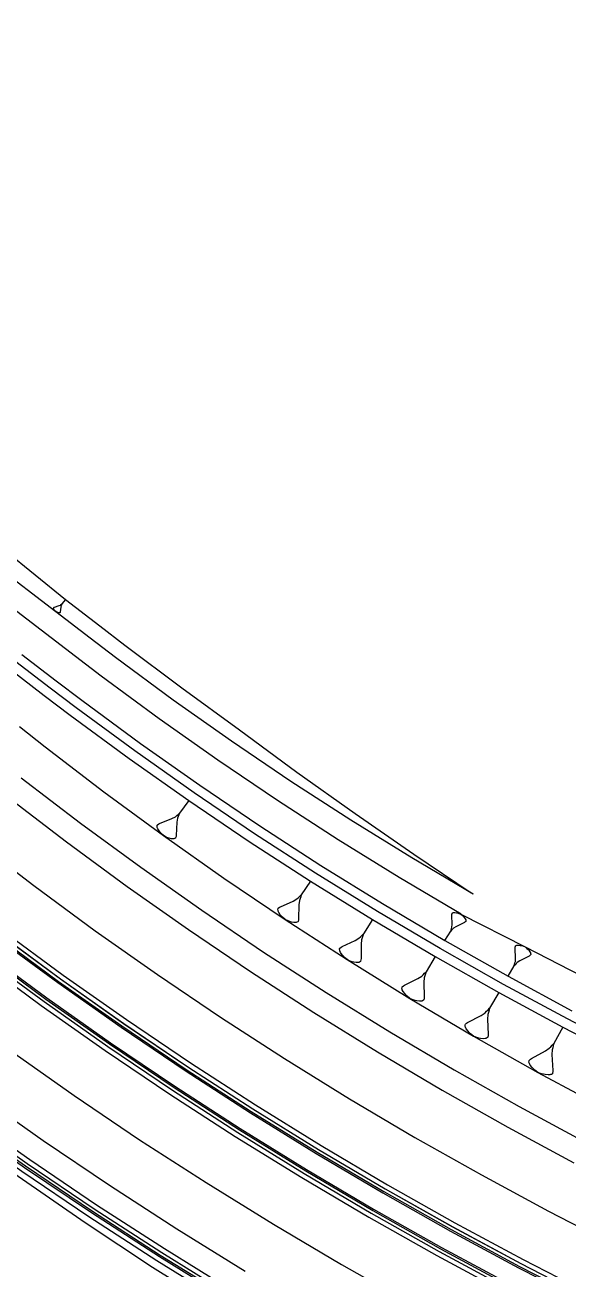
# Model space of a CAD drawing. Extents: x 383808 to 384559, y 802827 to 803490.
# Drawn here: x 384164.3 to 384199.1, y 803006.5 to 803086.2 of the extents above; entities that cross this region are included whole.
import ezdxf

# ---------------------------------------------------------------- set-up
doc = ezdxf.new("R2010")
doc.units = 0
doc.layers.get('0').update_dxf_attribs({"linetype": 'CONTINUOUS'})

msp = doc.modelspace()

# ---------------------------------------------------------------- linework, layer by layer
at = {"color": 7}
for p, q in [((384166.186, 803048.8381), (384166.1908, 803048.8606)), ((384166.1877, 803048.8236), (384166.186, 803048.8381)), ((384166.1893, 803048.8091), (384166.1877, 803048.8236)), ((384166.2007, 803048.7736), (384166.1893, 803048.8091)), ((384166.1908, 803048.8606), (384166.1973, 803048.8687)), ((384166.1973, 803048.8687), (384166.2246, 803048.8865)), ((384166.2282, 803048.7253), (384166.2007, 803048.7736)), ((384166.2246, 803048.8865), (384166.2456, 803048.8962)), ((384166.2459, 803048.6979), (384166.2282, 803048.7253)), ((384166.2456, 803048.8962), (384166.5355, 803048.9951)), ((384166.2718, 803048.6642), (384166.2459, 803048.6979)), ((384166.5355, 803048.9951), (384166.6192, 803049.034)), ((384166.6485, 803048.9051), (384166.6169, 803048.6004)), ((384166.6192, 803049.034), (384166.653, 803049.0598)), ((384166.6677, 803048.9954), (384166.6485, 803048.9051)), ((384166.653, 803049.0598), (384166.6868, 803049.0857)), ((384166.6853, 803049.0341), (384166.6677, 803048.9954)), ((384166.703, 803049.0728), (384166.6853, 803049.0341)), ((384166.6868, 803049.0857), (384166.7206, 803049.1115)), ((384166.7206, 803049.1115), (384166.703, 803049.0728)), ((384166.9457, 803049.394), (384166.7206, 803049.1115)), ((384166.3219, 803048.6111), (384166.2718, 803048.6642)), ((384166.3848, 803048.5741), (384166.3219, 803048.6111)), ((384166.4235, 803048.5565), (384166.3848, 803048.5741)), ((384166.4542, 803048.5452), (384166.4235, 803048.5565)), ((384166.5074, 803048.5292), (384166.4542, 803048.5452)), ((384166.5445, 803048.5261), (384166.5074, 803048.5292)), ((384166.559, 803048.5277), (384166.5445, 803048.5261)), ((384166.5735, 803048.5294), (384166.559, 803048.5277)), ((384166.5944, 803048.5391), (384166.5735, 803048.5294)), ((384166.6008, 803048.5471), (384166.5944, 803048.5391)), ((384166.6121, 803048.5778), (384166.6008, 803048.5471)), ((384166.6169, 803048.6004), (384166.6121, 803048.5778)), ((384174.8445, 803036.5132), (384174.2598, 803035.7008)), ((384172.9744, 803035.0407), (384173.7633, 803035.3536)), ((384173.7633, 803035.3536), (384173.9898, 803035.4725)), ((384173.9898, 803035.4725), (384174.0798, 803035.5486)), ((384174.0798, 803035.5486), (384174.1698, 803035.6247)), ((384174.129, 803035.3722), (384174.0882, 803035.1197)), ((384174.1726, 803035.4818), (384174.129, 803035.3722)), ((384174.1698, 803035.6247), (384174.2598, 803035.7008)), ((384174.2162, 803035.5913), (384174.1726, 803035.4818)), ((384174.2598, 803035.7008), (384174.2162, 803035.5913)), ((384172.8175, 803034.8717), (384172.8277, 803034.9348)), ((384172.824, 803034.8318), (384172.8175, 803034.8717)), ((384172.8305, 803034.7919), (384172.824, 803034.8318)), ((384172.8277, 803034.9348), (384172.8444, 803034.958)), ((384172.8668, 803034.6953), (384172.8305, 803034.7919)), ((384172.8444, 803034.958), (384172.9178, 803035.0109)), ((384172.9494, 803034.5654), (384172.8668, 803034.6953)), ((384172.9178, 803035.0109), (384172.9744, 803035.0407)), ((384173.0023, 803034.4921), (384172.9494, 803034.5654)), ((384173.0784, 803034.4021), (384173.0023, 803034.4921)), ((384173.2242, 803034.2619), (384173.0784, 803034.4021)), ((384174.0882, 803035.1197), (384174.042, 803034.2723)), ((384173.4034, 803034.1682), (384173.2242, 803034.2619)), ((384173.5129, 803034.1246), (384173.4034, 803034.1682)), ((384173.5992, 803034.0977), (384173.5129, 803034.1246)), ((384173.7487, 803034.0606), (384173.5992, 803034.0977)), ((384173.8517, 803034.0569), (384173.7487, 803034.0606)), ((384173.8916, 803034.0634), (384173.8517, 803034.0569)), ((384173.9315, 803034.0699), (384173.8916, 803034.0634)), ((384173.9882, 803034.0996), (384173.9315, 803034.0699)), ((384174.0049, 803034.1228), (384173.9882, 803034.0996)), ((384174.0318, 803034.2092), (384174.0049, 803034.1228)), ((384174.042, 803034.2723), (384174.0318, 803034.2092)), ((384182.642, 803031.3525), (384182.0546, 803030.4635)), ((384181.8695, 803030.2938), (384181.9621, 803030.3786)), ((384181.9621, 803030.3786), (384182.0546, 803030.4635)), ((384182.0546, 803030.4635), (384182.0129, 803030.3451)), ((384180.5555, 803029.5199), (384180.5636, 803029.5875)), ((384180.5636, 803029.5875), (384180.5804, 803029.6129)), ((384180.5804, 803029.6129), (384180.6562, 803029.6723)), ((384180.6562, 803029.6723), (384180.7151, 803029.7064)), ((384180.7151, 803029.7064), (384181.5411, 803030.0729)), ((384181.5411, 803030.0729), (384181.777, 803030.209)), ((384181.777, 803030.209), (384181.8695, 803030.2938)), ((384181.8968, 803029.8379), (384181.8836, 803028.9344)), ((384181.9294, 803030.1083), (384181.8968, 803029.8379)), ((384181.9711, 803030.2267), (384181.9294, 803030.1083)), ((384182.0129, 803030.3451), (384181.9711, 803030.2267)), ((384180.5641, 803029.4777), (384180.5555, 803029.5199)), ((384180.5727, 803029.4356), (384180.5641, 803029.4777)), ((384180.6153, 803029.3344), (384180.5727, 803029.4356)), ((384180.7088, 803029.1997), (384180.6153, 803029.3344)), ((384180.7682, 803029.1239), (384180.7088, 803029.1997)), ((384180.853, 803029.0314), (384180.7682, 803029.1239)), ((384181.0141, 803028.8885), (384180.853, 803029.0314)), ((384181.2087, 803028.7964), (384181.0141, 803028.8885)), ((384181.3271, 803028.7547), (384181.2087, 803028.7964)), ((384181.8505, 803028.7738), (384181.8337, 803028.7484)), ((384181.8755, 803028.8668), (384181.8505, 803028.7738)), ((384181.8836, 803028.9344), (384181.8755, 803028.8668)), ((384186.6143, 803028.8917), (384186.0275, 803027.9637)), ((384191.6968, 803029.1759), (384191.7005, 803029.2213)), ((384191.7123, 803028.5713), (384191.6968, 803029.1759)), ((384191.7005, 803029.2213), (384191.7147, 803029.2841)), ((384191.7147, 803029.2841), (384191.7252, 803029.3016)), ((384191.7252, 803029.3016), (384191.7638, 803029.3259)), ((384191.7638, 803029.3259), (384191.7917, 803029.3328)), ((384191.7917, 803029.3328), (384191.8197, 803029.3397)), ((384191.8197, 803029.3397), (384191.8931, 803029.3429)), ((384191.8931, 803029.3429), (384192.0014, 803029.3251)), ((384192.0014, 803029.3251), (384192.0642, 803029.3109)), ((384192.0642, 803029.3109), (384192.1445, 803029.2862)), ((384192.1445, 803029.2862), (384192.2771, 803029.2298)), ((384192.2771, 803029.2298), (384192.3886, 803029.1386)), ((384192.3886, 803029.1386), (384192.4478, 803029.079)), ((384192.4478, 803029.079), (384192.4895, 803029.0299)), ((384192.4895, 803029.0299), (384192.5556, 803028.9423)), ((384192.5865, 803028.757), (384192.5374, 803028.7152)), ((384192.5556, 803028.9423), (384192.5869, 803028.8758)), ((384192.597, 803028.7744), (384192.5865, 803028.757)), ((384192.5869, 803028.8758), (384192.5937, 803028.8478)), ((384192.5937, 803028.8478), (384192.6006, 803028.8199)), ((384192.6006, 803028.8199), (384192.597, 803028.7744)), ((384181.42, 803028.7298), (384181.3271, 803028.7547)), ((384181.5806, 803028.6967), (384181.42, 803028.7298)), ((384181.6904, 803028.6971), (384181.5806, 803028.6967)), ((384181.7326, 803028.7057), (384181.6904, 803028.6971)), ((384181.7748, 803028.7144), (384181.7326, 803028.7057)), ((384181.8337, 803028.7484), (384181.7748, 803028.7144)), ((384185.9339, 803027.8744), (384186.0275, 803027.9637)), ((384186.0275, 803027.9637), (384185.987, 803027.8408)), ((384191.2545, 803027.5386), (384191.6234, 803028.1488)), ((384191.6234, 803028.1488), (384191.6482, 803028.2291)), ((384191.6831, 803028.208), (384191.6234, 803028.1488)), ((384191.6482, 803028.2291), (384191.6729, 803028.3094)), ((384191.6729, 803028.3094), (384191.6977, 803028.3897)), ((384191.7427, 803028.2672), (384191.6831, 803028.208)), ((384191.6977, 803028.3897), (384191.7123, 803028.5713)), ((384191.8023, 803028.3264), (384191.7427, 803028.2672)), ((384191.9563, 803028.4237), (384191.8023, 803028.3264)), ((384192.4989, 803028.6909), (384191.9563, 803028.4237)), ((384192.5374, 803028.7152), (384192.4989, 803028.6909)), ((384184.6632, 803027.1561), (384185.5066, 803027.5507)), ((384185.5066, 803027.5507), (384185.7468, 803027.6958)), ((384185.7468, 803027.6958), (384185.8404, 803027.7851)), ((384185.8404, 803027.7851), (384185.9339, 803027.8744)), ((384185.9059, 803027.5952), (384185.8778, 803027.316)), ((384185.8778, 803027.316), (384185.8829, 803026.3849)), ((384185.9464, 803027.718), (384185.9059, 803027.5952)), ((384185.987, 803027.8408), (384185.9464, 803027.718)), ((384195.7518, 803027.1128), (384195.766, 803027.1823)), ((384195.766, 803027.1823), (384195.7772, 803027.2017)), ((384195.7772, 803027.2017), (384195.819, 803027.2293)), ((384195.819, 803027.2293), (384195.8496, 803027.2375)), ((384195.8496, 803027.2375), (384195.8803, 803027.2457)), ((384195.8803, 803027.2457), (384195.9609, 803027.2508)), ((384195.9609, 803027.2508), (384196.0803, 803027.2336)), ((384196.0803, 803027.2336), (384196.1498, 803027.2194)), ((384196.1498, 803027.2194), (384196.2386, 803027.1939)), ((384196.2386, 803027.1939), (384196.3856, 803027.1349)), ((384184.5026, 803026.9607), (384184.5096, 803027.0305)), ((384184.5123, 803026.9175), (384184.5026, 803026.9607)), ((384184.5096, 803027.0305), (384184.5263, 803027.0571)), ((384184.5221, 803026.8742), (384184.5123, 803026.9175)), ((384184.5681, 803026.7709), (384184.5221, 803026.8742)), ((384184.5263, 803027.0571), (384184.6032, 803027.1198)), ((384184.6671, 803026.634), (384184.5681, 803026.7709)), ((384184.6032, 803027.1198), (384184.6632, 803027.1561)), ((384184.7299, 803026.5572), (384184.6671, 803026.634)), ((384184.8192, 803026.4636), (384184.7299, 803026.5572)), ((384184.988, 803026.3197), (384184.8192, 803026.4636)), ((384185.8829, 803026.3849), (384185.8759, 803026.3151)), ((384190.6335, 803026.5117), (384190.0487, 803025.5444)), ((384195.7487, 803027.0628), (384195.7518, 803027.1128)), ((384195.779, 803026.3983), (384195.7487, 803027.0628)), ((384195.7669, 803026.1983), (384195.779, 803026.3983)), ((384196.6414, 803026.5472), (384196.0507, 803026.2414)), ((384196.3856, 803027.1349), (384196.5103, 803027.037)), ((384196.5103, 803027.037), (384196.5767, 803026.9728)), ((384196.5767, 803026.9728), (384196.6237, 803026.9197)), ((384196.6237, 803026.9197), (384196.6983, 803026.8249)), ((384196.6832, 803026.5748), (384196.6414, 803026.5472)), ((384196.7362, 803026.6218), (384196.6832, 803026.5748)), ((384196.6983, 803026.8249), (384196.7341, 803026.7524)), ((384196.7341, 803026.7524), (384196.7423, 803026.7218)), ((384196.7475, 803026.6412), (384196.7362, 803026.6218)), ((384196.7423, 803026.7218), (384196.7505, 803026.6912)), ((384196.7505, 803026.6912), (384196.7475, 803026.6412)), ((384185.1904, 803026.2289), (384184.988, 803026.3197)), ((384185.3132, 803026.1883), (384185.1904, 803026.2289)), ((384185.4095, 803026.1646), (384185.3132, 803026.1883)), ((384185.5756, 803026.1338), (384185.4095, 803026.1646)), ((384185.6887, 803026.1365), (384185.5756, 803026.1338)), ((384185.732, 803026.1462), (384185.6887, 803026.1365)), ((384185.7753, 803026.156), (384185.732, 803026.1462)), ((384185.8353, 803026.1923), (384185.7753, 803026.156)), ((384185.8521, 803026.2188), (384185.8353, 803026.1923)), ((384185.8759, 803026.3151), (384185.8521, 803026.2188)), ((384195.2983, 803025.2526), (384195.6906, 803025.9318)), ((384195.6906, 803025.9318), (384195.7161, 803026.0206)), ((384195.7549, 803025.9982), (384195.6906, 803025.9318)), ((384195.7161, 803026.0206), (384195.7415, 803026.1094)), ((384195.7415, 803026.1094), (384195.7669, 803026.1983)), ((384195.8191, 803026.0646), (384195.7549, 803025.9982)), ((384195.8834, 803026.131), (384195.8191, 803026.0646)), ((384196.0507, 803026.2414), (384195.8834, 803026.131)), ((384188.661, 803024.6851), (384189.521, 803025.1087)), ((384189.521, 803025.1087), (384189.7652, 803025.2629)), ((384189.7652, 803025.2629), (384189.8597, 803025.3567)), ((384189.8597, 803025.3567), (384189.9542, 803025.4506)), ((384189.931, 803025.1626), (384189.9079, 803024.8747)), ((384189.9079, 803024.8747), (384189.9323, 803023.9164)), ((384189.9702, 803025.2899), (384189.931, 803025.1626)), ((384189.9542, 803025.4506), (384190.0487, 803025.5444)), ((384190.0095, 803025.4172), (384189.9702, 803025.2899)), ((384190.0487, 803025.5444), (384190.0095, 803025.4172)), ((384188.4997, 803024.4807), (384188.5055, 803024.5527)), ((384188.5106, 803024.4364), (384188.4997, 803024.4807)), ((384188.5055, 803024.5527), (384188.5222, 803024.5804)), ((384188.5215, 803024.392), (384188.5106, 803024.4364)), ((384188.571, 803024.2866), (384188.5215, 803024.392)), ((384188.5222, 803024.5804), (384188.6, 803024.6466)), ((384188.6758, 803024.1478), (384188.571, 803024.2866)), ((384188.6, 803024.6466), (384188.661, 803024.6851)), ((384188.742, 803024.07), (384188.6758, 803024.1478)), ((384188.8358, 803023.9755), (384188.742, 803024.07)), ((384189.0126, 803023.8309), (384188.8358, 803023.9755)), ((384194.698, 803024.2135), (384194.1164, 803023.2067)), ((384189.2227, 803023.7416), (384189.0126, 803023.8309)), ((384189.35, 803023.7024), (384189.2227, 803023.7416)), ((384189.4496, 803023.6799), (384189.35, 803023.7024)), ((384189.6212, 803023.6516), (384189.4496, 803023.6799)), ((384189.7376, 803023.6567), (384189.6212, 803023.6516)), ((384189.7819, 803023.6677), (384189.7376, 803023.6567)), ((384189.8263, 803023.6786), (384189.7819, 803023.6677)), ((384189.8873, 803023.7172), (384189.8263, 803023.6786)), ((384189.904, 803023.7448), (384189.8873, 803023.7172)), ((384189.9265, 803023.8444), (384189.904, 803023.7448)), ((384189.9323, 803023.9164), (384189.9265, 803023.8444)), ((384194.0212, 803023.1082), (384194.1164, 803023.2067)), ((384194.1164, 803023.2067), (384194.0787, 803023.075)), ((384192.707, 803022.2944), (384193.5827, 803022.7476)), ((384193.5827, 803022.7476), (384193.8307, 803022.9113)), ((384193.8307, 803022.9113), (384193.9259, 803023.0098)), ((384193.9259, 803023.0098), (384194.0212, 803023.1082)), ((384194.0033, 803022.8116), (384193.9854, 803022.515)), ((384193.9854, 803022.515), (384194.0302, 803021.5299)), ((384194.041, 803022.9433), (384194.0033, 803022.8116)), ((384194.0787, 803023.075), (384194.041, 803022.9433)), ((384192.5452, 803022.0808), (384192.5497, 803022.155)), ((384192.5574, 803022.0355), (384192.5452, 803022.0808)), ((384192.5497, 803022.155), (384192.5663, 803022.1838)), ((384192.5695, 803021.9901), (384192.5574, 803022.0355)), ((384192.5663, 803022.1838), (384192.645, 803022.2534)), ((384192.6226, 803021.8827), (384192.5695, 803021.9901)), ((384192.7332, 803021.7421), (384192.6226, 803021.8827)), ((384192.645, 803022.2534), (384192.707, 803022.2944)), ((384192.8029, 803021.6634), (384192.7332, 803021.7421)), ((384192.9013, 803021.5682), (384192.8029, 803021.6634)), ((384198.8061, 803021.9979), (384198.2291, 803020.9513)), ((384193.0861, 803021.4231), (384192.9013, 803021.5682)), ((384193.3041, 803021.3356), (384193.0861, 803021.4231)), ((384193.4358, 803021.2979), (384193.3041, 803021.3356)), ((384193.5387, 803021.2768), (384193.4358, 803021.2979)), ((384193.7157, 803021.2512), (384193.5387, 803021.2768)), ((384193.8353, 803021.2589), (384193.7157, 803021.2512)), ((384193.8807, 803021.271), (384193.8353, 803021.2589)), ((384193.9261, 803021.2832), (384193.8807, 803021.271)), ((384193.9881, 803021.3241), (384193.9261, 803021.2832)), ((384194.0047, 803021.3529), (384193.9881, 803021.3241)), ((384194.0258, 803021.4558), (384194.0047, 803021.3529)), ((384194.0302, 803021.5299), (384194.0258, 803021.4558)), ((384198.0374, 803020.745), (384198.1332, 803020.8482)), ((384198.1332, 803020.8482), (384198.2291, 803020.9513)), ((384198.193, 803020.8152), (384198.157, 803020.6791)), ((384198.2291, 803020.9513), (384198.193, 803020.8152)), ((384196.7994, 803019.9848), (384197.69, 803020.4686)), ((384197.69, 803020.4686), (384197.9415, 803020.6419)), ((384197.9415, 803020.6419), (384198.0374, 803020.745)), ((384198.121, 803020.543), (384198.1087, 803020.2378)), ((384198.1087, 803020.2378), (384198.175, 803019.2264)), ((384198.157, 803020.6791), (384198.121, 803020.543)), ((384196.6376, 803019.762), (384196.6407, 803019.8383)), ((384196.651, 803019.7157), (384196.6376, 803019.762)), ((384196.6407, 803019.8383), (384196.6572, 803019.8682)), ((384196.6645, 803019.6693), (384196.651, 803019.7157)), ((384196.6572, 803019.8682), (384196.7365, 803019.9415)), ((384196.7212, 803019.56), (384196.6645, 803019.6693)), ((384196.8377, 803019.4178), (384196.7212, 803019.56)), ((384196.7365, 803019.9415), (384196.7994, 803019.9848)), ((384196.911, 803019.3384), (384196.8377, 803019.4178)), ((384197.0141, 803019.2426), (384196.911, 803019.3384)), ((384197.2069, 803019.0972), (384197.0141, 803019.2426)), ((384198.175, 803019.2264), (384198.1719, 803019.1501)), ((384197.4328, 803019.0117), (384197.2069, 803019.0972)), ((384197.5689, 803018.9757), (384197.4328, 803019.0117)), ((384197.6751, 803018.9562), (384197.5689, 803018.9757)), ((384197.8575, 803018.9335), (384197.6751, 803018.9562)), ((384197.9802, 803018.9439), (384197.8575, 803018.9335)), ((384198.0266, 803018.9573), (384197.9802, 803018.9439)), ((384198.073, 803018.9707), (384198.0266, 803018.9573)), ((384198.1359, 803019.014), (384198.073, 803018.9707)), ((384198.1524, 803019.0439), (384198.1359, 803019.014)), ((384198.1719, 803019.1501), (384198.1524, 803019.0439))]:
    msp.add_line(p, q, dxfattribs=at)
at = {"color": 7, "linetype": 'CONTINUOUS'}
for points in [[(384120.9046, 803086.1933), (384125.0001, 803083.5772), (384128.6465, 803080.4524), (384132.3399, 803077.3834), (384136.0808, 803074.3727), (384139.7849, 803071.3174), (384141.6415, 803069.9215), (384143.7102, 803068.3742), (384147.7159, 803065.3779), (384151.5916, 803062.2184), (384155.4152, 803058.9936), (384159.2388, 803055.7688), (384163.0613, 803052.5425), (384166.9457, 803049.394), (384169.1402, 803047.7005), (384170.7549, 803046.4612), (384174.4102, 803043.7247), (384178.103, 803041.0406), (384181.7761, 803038.3264), (384185.4956, 803035.6717), (384189.2609, 803033.0773), (384192.9448, 803030.605), (384193.0696, 803030.5404)], [(384119.9048, 803085.0592), (384123.5952, 803081.9543), (384127.3132, 803078.8835), (384131.0582, 803075.8472), (384134.8301, 803072.8456), (384138.6285, 803069.879), (384140.4747, 803068.457), (384142.5231, 803066.8842), (384146.4895, 803063.8386), (384150.456, 803060.7931), (384154.4225, 803057.7476), (384158.3889, 803054.7021), (384162.3554, 803051.6566), (384166.3218, 803048.6111), (384168.5206, 803046.9228), (384170.1497, 803045.6876), (384173.8438, 803042.97), (384177.59, 803040.3279), (384181.3869, 803037.7622), (384185.2328, 803035.274), (384189.1262, 803032.8642), (384193.0654, 803030.5336)], [(384102.3612, 803065.1616), (384106.1745, 803061.8301), (384110.018, 803058.5334), (384113.8912, 803055.2718), (384117.794, 803052.0455), (384121.7259, 803048.8549), (384123.6376, 803047.3248), (384125.6571, 803045.7158), (384129.5677, 803042.6001), (384133.4782, 803039.4843), (384137.3887, 803036.3686), (384141.2993, 803033.2529), (384145.2098, 803030.1372), (384149.1204, 803027.0215), (384151.2881, 803025.2943), (384153.086, 803023.8749), (384157.1658, 803020.7486), (384161.3074, 803017.7045), (384165.5089, 803014.7438), (384169.7689, 803011.8678), (384174.0855, 803009.0775), (384178.457, 803006.3741)], [(384100.9724, 803063.5864), (384104.8001, 803060.2424), (384108.658, 803056.9332), (384112.5459, 803053.6593), (384116.4633, 803050.4209), (384120.4101, 803047.2182), (384122.3285, 803045.6828), (384124.3485, 803044.0734), (384128.2591, 803040.9576), (384132.1696, 803037.8419), (384136.0801, 803034.7262), (384139.9907, 803031.6105), (384143.9012, 803028.4948), (384147.8117, 803025.379), (384149.9806, 803023.651), (384151.7921, 803022.2208), (384155.9053, 803019.069), (384160.0806, 803016), (384164.3165, 803013.0152), (384168.6113, 803010.1156), (384172.9632, 803007.3026), (384177.3704, 803004.5771), (384181.8313, 803001.9403), (384185.269, 803000)], [(384101.0451, 803063.6689), (384104.8721, 803060.3255), (384108.7293, 803057.0171), (384112.6163, 803053.7438), (384116.533, 803050.506), (384120.479, 803047.304), (384122.3971, 803045.7688), (384124.4171, 803044.1594), (384128.3276, 803041.0437), (384132.2382, 803037.928), (384136.1487, 803034.8122), (384140.0592, 803031.6965), (384143.9698, 803028.5808), (384147.8803, 803025.4651), (384150.0489, 803023.7372), (384151.8599, 803022.3075), (384155.9713, 803019.157), (384160.1449, 803016.0893), (384164.379, 803013.1057), (384168.6719, 803010.2074), (384173.022, 803007.3955), (384177.4274, 803004.6712), (384181.8864, 803002.0355), (384185.4928, 803000)], [(384163.3931, 803044.9352), (384165.5918, 803043.2469), (384167.2538, 803041.9858), (384171.0225, 803039.211), (384174.8445, 803036.5132), (384178.7182, 803033.8933), (384182.642, 803031.3525), (384186.6143, 803028.8917), (384190.6335, 803026.5117), (384194.698, 803024.2135), (384198.8061, 803021.9979), (384200, 803021.3845)], [(384200, 803022.0588), (384199.0958, 803022.5234), (384194.9982, 803024.733), (384190.944, 803027.0251), (384186.935, 803029.3988), (384182.9727, 803031.8531), (384179.0588, 803034.3872), (384175.195, 803037.0001), (384171.3827, 803039.6909), (384167.6235, 803042.4584), (384165.9657, 803043.7162), (384163.7669, 803045.4044)], [(384163.1909, 803036.792), (384167.0103, 803033.8652), (384170.8876, 803031.0154), (384174.821, 803028.2436), (384178.8091, 803025.5511), (384182.8503, 803022.9389), (384186.9429, 803020.408), (384191.0852, 803017.9595), (384195.2758, 803015.5943), (384199.5127, 803013.3134)], [(384161.0343, 803034.0353), (384164.9094, 803031.0659), (384168.843, 803028.1746), (384172.8337, 803025.3626), (384176.8798, 803022.6309), (384180.9797, 803019.9807), (384185.1319, 803017.413), (384189.3345, 803014.9288), (384193.586, 803012.5292), (384197.8846, 803010.2152), (384200, 803009.1304)], [(384192.2771, 803029.2298), (384196.3856, 803027.1349), (384200, 803025.2779)], [(384162.8084, 803028.2666), (384166.7985, 803025.3339), (384170.8464, 803022.4815), (384174.9505, 803019.7107), (384179.1092, 803017.0224), (384183.3209, 803014.4179), (384187.5838, 803011.8982), (384191.8962, 803009.4642), (384196.2565, 803007.1169), (384200, 803005.1972)], [(384162.4482, 803027.7868), (384166.448, 803024.8469), (384170.5057, 803021.9876), (384174.6197, 803019.2101), (384178.7885, 803016.5153), (384183.0104, 803013.9045), (384187.2836, 803011.3786), (384191.6065, 803008.9387), (384195.9773, 803006.5858), (384200, 803004.5229)], [(384162.5083, 803027.8667), (384166.5064, 803024.9281), (384170.5625, 803022.0699), (384174.6749, 803019.2935), (384178.842, 803016.5998), (384183.0622, 803013.9901), (384187.3337, 803011.4652), (384191.6548, 803009.0263), (384196.0239, 803006.6743), (384200, 803004.6353)], [(384161.6679, 803026.747), (384165.6886, 803023.7918), (384169.7675, 803020.9175), (384173.9031, 803018.1254), (384178.0938, 803015.4166), (384182.3378, 803012.7921), (384186.6334, 803010.253), (384190.9789, 803007.8003), (384195.3726, 803005.435)], [(384161.7279, 803026.827), (384165.747, 803023.8729), (384169.8243, 803020.9998), (384173.9583, 803018.2088), (384178.1472, 803015.5011), (384182.3895, 803012.8776), (384186.6834, 803010.3396), (384191.0272, 803007.8879), (384195.4191, 803005.5235)], [(384161.3678, 803026.3471), (384165.3965, 803023.3859), (384169.4836, 803020.5059), (384173.6275, 803017.7082), (384177.8266, 803014.994), (384182.079, 803012.3642), (384186.3833, 803009.82), (384190.7375, 803007.3624), (384195.14, 803004.9924)], [(384163.3519, 803020.5452), (384167.4963, 803017.6249), (384171.6982, 803014.788), (384175.956, 803012.0357), (384180.268, 803009.3692), (384184.6325, 803006.7894), (384189.0477, 803004.2973)], [(384158.2523, 803016.9716), (384159.8126, 803015.6276), (384163.9223, 803012.4437), (384168.1982, 803009.4904), (384172.5298, 803006.6171), (384176.9451, 803003.8737), (384181.4175, 803001.224), (384183.5241, 803000)]]:
    msp.add_lwpolyline(points, dxfattribs=at)
at = {"color": 1, "linetype": 'CONTINUOUS'}
for points in [[(384118.9127, 803083.9341), (384122.6135, 803080.8202), (384126.3418, 803077.7406), (384130.0973, 803074.6955), (384133.8797, 803071.6852), (384137.6886, 803068.7099), (384139.54, 803067.2838), (384141.5884, 803065.711), (384145.5548, 803062.6655), (384149.5213, 803059.62), (384153.4877, 803056.5744), (384157.4542, 803053.5289), (384161.4207, 803050.4834), (384165.3871, 803047.4379), (384167.5858, 803045.7497), (384169.2255, 803044.5062), (384172.9434, 803041.7703), (384176.7138, 803039.1104), (384180.5352, 803036.5275), (384184.4059, 803034.0225), (384188.3245, 803031.5963), (384192.2893, 803029.25)], [(384100.774, 803063.3614), (384104.6037, 803060.0155), (384108.4637, 803056.7046), (384112.3537, 803053.429), (384116.2733, 803050.1888), (384120.2221, 803046.9844), (384122.1413, 803045.4484), (384124.1616, 803043.8387), (384128.0721, 803040.723), (384131.9827, 803037.6073), (384135.8932, 803034.4916), (384139.8037, 803031.3758), (384143.7143, 803028.2601), (384147.6248, 803025.1444), (384149.7942, 803023.4159), (384151.6073, 803021.9846), (384155.7252, 803018.8291), (384159.9054, 803015.7565), (384164.1462, 803012.7682), (384168.4459, 803009.8653), (384172.8028, 803007.049), (384177.2152, 803004.3204), (384181.6813, 803001.6805), (384184.6587, 803000)], [(384101.1708, 803063.8114), (384104.9964, 803060.4692), (384108.8523, 803057.1618), (384112.7381, 803053.8897), (384116.6534, 803050.653), (384120.5981, 803047.452), (384122.5157, 803045.9173), (384124.5355, 803044.308), (384128.446, 803041.1923), (384132.3566, 803038.0766), (384136.2671, 803034.9608), (384140.1776, 803031.8451), (384144.0882, 803028.7294), (384147.9987, 803025.6137), (384150.167, 803023.8861), (384151.977, 803022.4571), (384156.0854, 803019.3089), (384160.2559, 803016.2435), (384164.4869, 803013.2621), (384168.7767, 803010.3659), (384173.1235, 803007.5561), (384177.5257, 803004.8338), (384181.9814, 803002.2001), (384185.8793, 803000)], [(384164.1409, 803045.8737), (384166.3396, 803044.1855), (384167.9932, 803042.9309), (384171.7428, 803040.1707), (384175.5455, 803037.4871), (384179.3995, 803034.8811), (384183.3035, 803032.3538), (384187.2556, 803029.9059), (384191.2545, 803027.5386), (384195.2983, 803025.2526), (384199.3854, 803023.0488)], [(384164.0002, 803041.2493), (384165.6554, 803039.9425), (384169.4114, 803037.0644), (384173.2242, 803034.2619), (384177.0923, 803031.5363), (384181.0141, 803028.8885), (384184.988, 803026.3197), (384189.0126, 803023.8309), (384193.0861, 803021.4231), (384197.2069, 803019.0972), (384200, 803017.5936)], [(384162.6253, 803028.0227), (384166.6203, 803025.0863), (384170.6732, 803022.2304), (384174.7824, 803019.4562), (384178.9462, 803016.7647), (384183.163, 803014.1569), (384187.4312, 803011.6341), (384191.7489, 803009.1971), (384196.1146, 803006.8469), (384200, 803004.8544)], [(384161.5508, 803026.5911), (384165.5746, 803023.6335), (384169.6568, 803020.757), (384173.7957, 803017.9627), (384177.9896, 803015.2517), (384182.2369, 803012.6252), (384186.5358, 803010.0841), (384190.8847, 803007.6295), (384195.2819, 803005.2624)]]:
    msp.add_lwpolyline(points, dxfattribs=at)
at = {"color": 2, "linetype": 'CONTINUOUS'}
for points in [[(384101.3692, 803064.0365), (384105.1928, 803060.696), (384109.0466, 803057.3904), (384112.9303, 803054.12), (384116.8435, 803050.8851), (384120.786, 803047.6858), (384122.7029, 803046.1517), (384124.7224, 803044.5426), (384128.633, 803041.4269), (384132.5435, 803038.3112), (384136.454, 803035.1955), (384140.3646, 803032.0797), (384144.2751, 803028.964), (384148.1856, 803025.8483), (384150.3533, 803024.1212), (384152.1618, 803022.6934), (384156.2654, 803019.5489), (384160.4311, 803016.487), (384164.6572, 803013.5091), (384168.942, 803010.6162), (384173.2838, 803007.8097), (384177.6809, 803005.0905), (384182.1315, 803002.4598), (384186.4897, 803000)], [(384164.1151, 803037.9734), (384167.9107, 803035.0649), (384171.7638, 803032.2328), (384175.6727, 803029.4784), (384179.636, 803026.8026), (384183.6519, 803024.2067), (384187.719, 803021.6916), (384191.8356, 803019.2584), (384196, 803016.9079), (384200, 803014.7545)], [(384162.6283, 803028.0267), (384166.6232, 803025.0904), (384170.676, 803022.2346), (384174.7851, 803019.4604), (384178.9489, 803016.7689), (384183.1656, 803014.1612), (384187.4337, 803011.6384), (384191.7514, 803009.2015), (384196.1169, 803006.8513), (384200, 803004.86)], [(384161.5478, 803026.5871), (384165.5717, 803023.6294), (384169.654, 803020.7529), (384173.7929, 803017.9585), (384177.9869, 803015.2475), (384182.2343, 803012.6209), (384186.5333, 803010.0798), (384190.8823, 803007.6251), (384195.2796, 803005.258)]]:
    msp.add_lwpolyline(points, dxfattribs=at)
at = {"color": 3, "linetype": 'CONTINUOUS'}
msp.add_lwpolyline([(384161.3678, 803026.3471), (384165.3965, 803023.3859), (384169.4836, 803020.5059), (384173.6275, 803017.7082), (384177.8266, 803014.994), (384182.079, 803012.3642), (384186.3833, 803009.82), (384190.7375, 803007.3624), (384195.14, 803004.9924)], dxfattribs=at)

doc.saveas('drawing.dxf')
